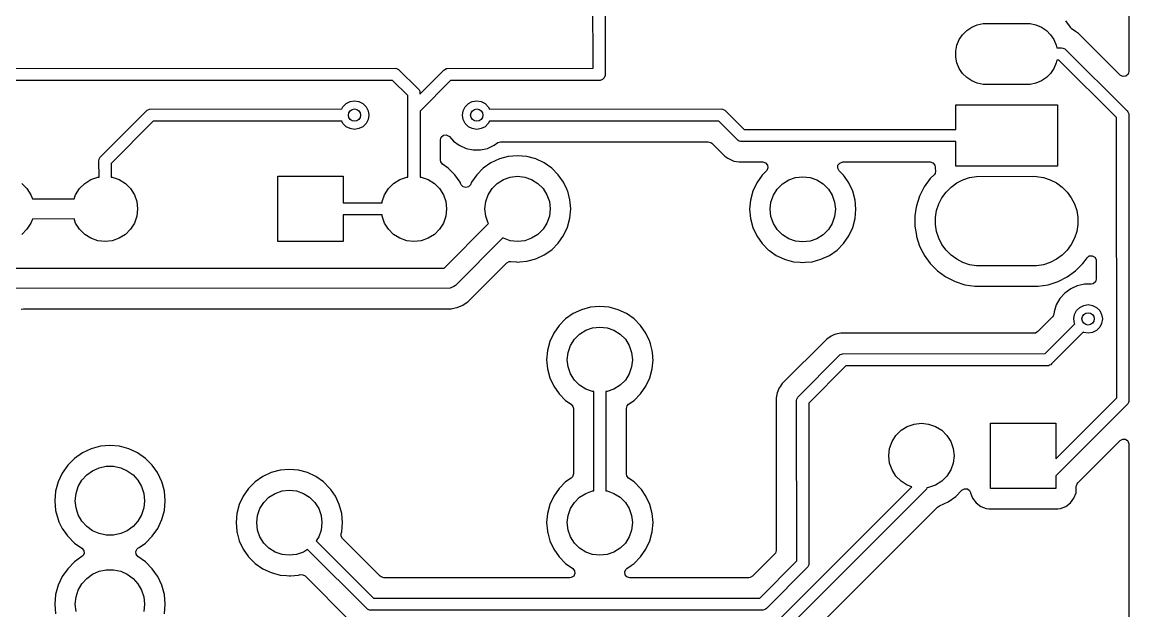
# Model space of a CAD drawing. Extents: x 3.8 to 7.11, y -5.16 to -3.03.
# Drawn here: x 6.037 to 7.106, y -4.632 to -4.064 of the extents above; entities that cross this region are included whole.
import ezdxf

# ---------------------------------------------------------------- set-up
doc = ezdxf.new("R2010")
doc.units = 0
doc.header["$MEASUREMENT"] = 0
doc.layers.add('BLACK', color=7, linetype='CONTINUOUS')

msp = doc.modelspace()

# ---------------------------------------------------------------- linework, layer by layer
at = {"layer": 'BLACK', "linetype": 'CONTINUOUS'}
for p, q in [((7.1063, -3.0364), (7.1063, -4.1114)), ((6.5887, -4.1083), (6.5886, -4.0354)), ((6.6003, -4.038), (6.6004, -4.1142)), ((7.05, -4.0687), (7.0454, -4.0624)), ((6.9457, -4.0758), (6.9498, -4.0717)), ((6.9498, -4.0717), (6.9546, -4.0684)), ((6.9546, -4.0684), (6.9599, -4.0662)), ((6.9599, -4.0662), (6.9656, -4.0651)), ((6.9656, -4.0651), (7.0079, -4.065)), ((7.0079, -4.065), (7.0108, -4.0651)), ((7.0108, -4.0651), (7.0164, -4.0662)), ((7.0164, -4.0662), (7.0218, -4.0684)), ((7.0218, -4.0684), (7.0266, -4.0717)), ((7.0266, -4.0717), (7.0307, -4.0758)), ((7.0502, -4.0692), (7.05, -4.0687)), ((7.0506, -4.0698), (7.0502, -4.0692)), ((7.0527, -4.0715), (7.0506, -4.0698)), ((7.0535, -4.0718), (7.0527, -4.0715)), ((7.0549, -4.0728), (7.0535, -4.0718)), ((7.0535, -4.0718), (7.0535, -4.0718)), ((7.0535, -4.0718), (7.0535, -4.0718)), ((7.0577, -4.0746), (7.0549, -4.0728)), ((6.9402, -4.0859), (6.9425, -4.0806)), ((6.9425, -4.0806), (6.9457, -4.0758)), ((7.0307, -4.0758), (7.0339, -4.0806)), ((7.0339, -4.0806), (7.0361, -4.0859)), ((7.0979, -4.1149), (7.0577, -4.0746)), ((6.9391, -4.0916), (6.9402, -4.0859)), ((6.9391, -4.0974), (6.9391, -4.0916)), ((7.0361, -4.0859), (7.0367, -4.0886)), ((7.0367, -4.0886), (7.0413, -4.0886)), ((7.0413, -4.0886), (7.0425, -4.0887)), ((7.0425, -4.0887), (7.0434, -4.0891)), ((7.0434, -4.0891), (7.0446, -4.0896)), ((7.0446, -4.0896), (7.1046, -4.1494)), ((6.9402, -4.1031), (6.9391, -4.0974)), ((6.9425, -4.1084), (6.9402, -4.1031)), ((7.0361, -4.1031), (7.0339, -4.1084)), ((7.0367, -4.1003), (7.0361, -4.1031)), ((7.0388, -4.1003), (7.0367, -4.1003)), ((7.0945, -4.1558), (7.0388, -4.1003)), ((5.3819, -4.1084), (6.3976, -4.1083)), ((6.3976, -4.1083), (6.3988, -4.1084)), ((6.3988, -4.1084), (6.3996, -4.1087)), ((6.3996, -4.1087), (6.4009, -4.1093)), ((6.4009, -4.1093), (6.4199, -4.1281)), ((6.4215, -4.1332), (6.4446, -4.11)), ((6.4446, -4.11), (6.4455, -4.1093)), ((6.4455, -4.1093), (6.447, -4.1086)), ((6.447, -4.1086), (6.4477, -4.1084)), ((6.4477, -4.1084), (6.5887, -4.1083)), ((6.6003, -4.1153), (6.5994, -4.1175)), ((6.6004, -4.1142), (6.6003, -4.1153)), ((6.6003, -4.1153), (6.6003, -4.1153)), ((6.9457, -4.1132), (6.9425, -4.1084)), ((6.9498, -4.1173), (6.9457, -4.1132)), ((7.0307, -4.1132), (7.0266, -4.1173)), ((7.0339, -4.1084), (7.0307, -4.1132)), ((7.0982, -4.1151), (7.0979, -4.1149)), ((7.1007, -4.1163), (7.0982, -4.1151)), ((7.1034, -4.1159), (7.1007, -4.1163)), ((7.1055, -4.1141), (7.1034, -4.1159)), ((7.1063, -4.1114), (7.1055, -4.1141)), ((6.3951, -4.12), (5.3818, -4.1201)), ((6.4098, -4.1346), (6.3951, -4.12)), ((6.4511, -4.1201), (6.4216, -4.1498)), ((6.5956, -4.12), (6.4511, -4.1201)), ((6.5978, -4.1191), (6.5956, -4.12)), ((6.5994, -4.1175), (6.5978, -4.1191)), ((6.9546, -4.1205), (6.9498, -4.1173)), ((6.9599, -4.1227), (6.9546, -4.1205)), ((6.9656, -4.1239), (6.9599, -4.1227)), ((6.9685, -4.124), (6.9656, -4.1239)), ((7.0108, -4.1239), (6.9685, -4.124)), ((7.0164, -4.1227), (7.0108, -4.1239)), ((7.0218, -4.1205), (7.0164, -4.1227)), ((7.0266, -4.1173), (7.0218, -4.1205)), ((6.4099, -4.1471), (6.4098, -4.1346)), ((6.4199, -4.1281), (6.4207, -4.129)), ((6.4207, -4.129), (6.4213, -4.1305)), ((6.4213, -4.1305), (6.4215, -4.1311)), ((6.4215, -4.1311), (6.4215, -4.1332)), ((6.1595, -4.1481), (6.1603, -4.1478)), ((6.1603, -4.1478), (6.346, -4.1476)), ((6.346, -4.1476), (6.3471, -4.1454)), ((6.3471, -4.1454), (6.3502, -4.1424)), ((6.3502, -4.1424), (6.354, -4.1404)), ((6.354, -4.1404), (6.3583, -4.1398)), ((6.3583, -4.1398), (6.3625, -4.1404)), ((6.3625, -4.1404), (6.3664, -4.1424)), ((6.3664, -4.1424), (6.3694, -4.1454)), ((6.3694, -4.1454), (6.3714, -4.1493)), ((6.4098, -4.1472), (6.4099, -4.1471)), ((6.4099, -4.2133), (6.4098, -4.1472)), ((6.4633, -4.1493), (6.4652, -4.1454)), ((6.4652, -4.1454), (6.4683, -4.1424)), ((6.4683, -4.1424), (6.4721, -4.1404)), ((6.4721, -4.1404), (6.4764, -4.1398)), ((6.4764, -4.1398), (6.4806, -4.1404)), ((6.4806, -4.1404), (6.4845, -4.1424)), ((6.4845, -4.1424), (6.4875, -4.1454)), ((6.4875, -4.1454), (6.4887, -4.1477)), ((6.4887, -4.1477), (6.7126, -4.1476)), ((6.7126, -4.1476), (6.7138, -4.1478)), ((6.7138, -4.1478), (6.7145, -4.1481)), ((6.939, -4.1673), (6.939, -4.1437)), ((6.939, -4.1437), (7.0374, -4.1437)), ((7.0374, -4.1437), (7.0374, -4.2028)), ((6.1124, -4.1944), (6.1572, -4.1494)), ((6.1572, -4.1494), (6.1581, -4.1486)), ((6.1581, -4.1486), (6.1595, -4.1481)), ((6.3714, -4.1578), (6.3694, -4.1616)), ((6.3714, -4.1493), (6.372, -4.1535)), ((6.372, -4.1535), (6.3714, -4.1578)), ((6.4216, -4.1498), (6.4216, -4.2133)), ((6.4626, -4.1535), (6.4633, -4.1493)), ((6.4633, -4.1578), (6.4626, -4.1535)), ((6.4652, -4.1616), (6.4633, -4.1578)), ((6.7145, -4.1481), (6.7159, -4.1486)), ((6.7159, -4.1486), (6.7348, -4.1674)), ((7.0946, -4.4266), (7.0945, -4.1558)), ((7.1046, -4.1494), (7.1053, -4.1503)), ((7.1053, -4.1503), (7.1056, -4.151)), ((7.1056, -4.151), (7.1062, -4.1524)), ((7.1062, -4.1524), (7.1063, -4.4291)), ((6.1637, -4.1594), (6.1231, -4.2002)), ((6.3459, -4.1593), (6.1637, -4.1594)), ((6.3471, -4.1616), (6.3459, -4.1593)), ((6.3502, -4.1647), (6.3471, -4.1616)), ((6.354, -4.1666), (6.3502, -4.1647)), ((6.3583, -4.1673), (6.354, -4.1666)), ((6.3625, -4.1666), (6.3583, -4.1673)), ((6.3664, -4.1647), (6.3625, -4.1666)), ((6.3694, -4.1616), (6.3664, -4.1647)), ((6.4683, -4.1647), (6.4652, -4.1616)), ((6.4721, -4.1666), (6.4683, -4.1647)), ((6.4764, -4.1673), (6.4721, -4.1666)), ((6.4806, -4.1666), (6.4764, -4.1673)), ((6.4845, -4.1647), (6.4806, -4.1666)), ((6.4875, -4.1616), (6.4845, -4.1647)), ((6.4886, -4.1594), (6.4875, -4.1616)), ((6.7101, -4.1593), (6.4886, -4.1594)), ((6.729, -4.1781), (6.7101, -4.1593)), ((6.7348, -4.1674), (6.939, -4.1673)), ((6.4414, -4.1774), (6.4421, -4.1748)), ((6.4414, -4.197), (6.4414, -4.1774)), ((6.4421, -4.1748), (6.4442, -4.173)), ((6.4442, -4.173), (6.4469, -4.1726)), ((6.4469, -4.1726), (6.4494, -4.1737)), ((6.4494, -4.1737), (6.4499, -4.1741)), ((6.4499, -4.1741), (6.4538, -4.1786)), ((6.4538, -4.1786), (6.4538, -4.1786)), ((6.4538, -4.1786), (6.4538, -4.1786)), ((6.4538, -4.1786), (6.4595, -4.1827)), ((6.4932, -4.1827), (6.4968, -4.1801)), ((6.4968, -4.1801), (6.4994, -4.1792)), ((6.4994, -4.1792), (6.4997, -4.1792)), ((6.4997, -4.1792), (6.7, -4.1792)), ((6.7, -4.1792), (6.7026, -4.1799)), ((6.7026, -4.1799), (6.7034, -4.1806)), ((6.73, -4.1786), (6.729, -4.1781)), ((6.7311, -4.179), (6.73, -4.1786)), ((6.7323, -4.1791), (6.7311, -4.179)), ((6.939, -4.179), (6.7323, -4.1791)), ((6.939, -4.2028), (6.939, -4.179)), ((6.4595, -4.1827), (6.466, -4.1856)), ((6.466, -4.1856), (6.4729, -4.187)), ((6.4729, -4.187), (6.4729, -4.187)), ((6.4729, -4.187), (6.4799, -4.187)), ((6.4799, -4.187), (6.4868, -4.1856)), ((6.4799, -4.187), (6.4799, -4.187)), ((6.4868, -4.1856), (6.4932, -4.1827)), ((6.7034, -4.1806), (6.716, -4.1931)), ((6.1114, -4.1976), (6.1115, -4.1965)), ((6.1115, -4.2133), (6.1114, -4.1976)), ((6.1115, -4.1965), (6.1121, -4.1951)), ((6.1121, -4.1951), (6.1124, -4.1944)), ((6.1231, -4.2002), (6.1232, -4.2133)), ((6.4417, -4.1988), (6.4414, -4.197)), ((6.4434, -4.201), (6.4417, -4.1988)), ((6.4488, -4.2047), (6.4434, -4.201)), ((6.49, -4.1996), (6.4827, -4.2047)), ((6.4982, -4.1958), (6.49, -4.1996)), ((6.49, -4.1996), (6.49, -4.1996)), ((6.5068, -4.1935), (6.4982, -4.1958)), ((6.4982, -4.1958), (6.4982, -4.1958)), ((6.5157, -4.1927), (6.5068, -4.1935)), ((6.5068, -4.1935), (6.5068, -4.1935)), ((6.5247, -4.1935), (6.5157, -4.1927)), ((6.5157, -4.1927), (6.5157, -4.1927)), ((6.5333, -4.1958), (6.5247, -4.1935)), ((6.5247, -4.1935), (6.5247, -4.1935)), ((6.5247, -4.1935), (6.5247, -4.1935)), ((6.5247, -4.1935), (6.5247, -4.1935)), ((6.5247, -4.1935), (6.5247, -4.1935)), ((6.5414, -4.1996), (6.5333, -4.1958)), ((6.5333, -4.1958), (6.5333, -4.1958)), ((6.5488, -4.2047), (6.5414, -4.1996)), ((6.5414, -4.1996), (6.5414, -4.1996)), ((6.716, -4.1931), (6.716, -4.1931)), ((6.716, -4.1931), (6.716, -4.1931)), ((6.716, -4.1931), (6.719, -4.1951)), ((6.719, -4.1951), (6.7202, -4.1959)), ((6.7202, -4.1959), (6.7248, -4.1979)), ((6.7248, -4.1979), (6.7248, -4.1979)), ((6.7248, -4.1979), (6.7248, -4.1979)), ((6.7248, -4.1979), (6.7298, -4.1988)), ((6.7298, -4.1988), (6.7298, -4.1988)), ((6.7298, -4.1988), (6.7528, -4.1988)), ((6.7528, -4.1988), (6.7554, -4.1996)), ((6.7554, -4.1996), (6.7572, -4.2017)), ((6.8253, -4.202), (6.827, -4.1998)), ((6.827, -4.1998), (6.8295, -4.1989)), ((6.8295, -4.1989), (6.8299, -4.1988)), ((6.8299, -4.1988), (6.9144, -4.1988)), ((6.9144, -4.1988), (6.917, -4.1996)), ((6.917, -4.1996), (6.9188, -4.2017)), ((6.4551, -4.2111), (6.4488, -4.2047)), ((6.4603, -4.2184), (6.4551, -4.2111)), ((6.4551, -4.2111), (6.4551, -4.2111)), ((6.4764, -4.2111), (6.4712, -4.2184)), ((6.4827, -4.2047), (6.4764, -4.2111)), ((6.5551, -4.2111), (6.5488, -4.2047)), ((6.5603, -4.2184), (6.5551, -4.2111)), ((6.5551, -4.2111), (6.5551, -4.2111)), ((6.752, -4.2115), (6.7468, -4.2188)), ((6.7562, -4.2072), (6.752, -4.2115)), ((6.7565, -4.2069), (6.7562, -4.2072)), ((6.7576, -4.2044), (6.7565, -4.2069)), ((6.7572, -4.2017), (6.7576, -4.2044)), ((6.8251, -4.2048), (6.8253, -4.202)), ((6.8264, -4.2072), (6.8251, -4.2048)), ((6.8307, -4.2115), (6.8264, -4.2072)), ((6.8316, -4.2128), (6.8307, -4.2115)), ((6.9182, -4.2112), (6.9145, -4.2149)), ((6.9191, -4.21), (6.9182, -4.2112)), ((6.9188, -4.2017), (6.9193, -4.2037)), ((6.9196, -4.2073), (6.9191, -4.21)), ((6.9193, -4.2037), (6.9193, -4.2046)), ((6.9193, -4.2046), (6.9196, -4.2073)), ((7.0374, -4.2028), (6.939, -4.2028)), ((6.037, -4.2195), (6.0419, -4.2245)), ((6.0927, -4.2245), (6.0977, -4.2195)), ((6.0977, -4.2195), (6.1037, -4.2157)), ((6.1037, -4.2157), (6.1103, -4.2134)), ((6.1103, -4.2134), (6.1115, -4.2133)), ((6.1232, -4.2133), (6.1243, -4.2134)), ((6.1243, -4.2134), (6.131, -4.2157)), ((6.131, -4.2157), (6.137, -4.2195)), ((6.137, -4.2195), (6.1419, -4.2245)), ((6.2843, -4.2756), (6.2843, -4.2126)), ((6.2843, -4.2126), (6.3472, -4.2126)), ((6.3472, -4.2126), (6.3472, -4.2383)), ((6.3911, -4.2245), (6.3961, -4.2195)), ((6.3961, -4.2195), (6.4021, -4.2157)), ((6.4021, -4.2157), (6.4087, -4.2134)), ((6.4087, -4.2134), (6.4099, -4.2133)), ((6.4216, -4.2133), (6.4228, -4.2134)), ((6.4228, -4.2134), (6.4294, -4.2157)), ((6.4294, -4.2157), (6.4354, -4.2195)), ((6.4354, -4.2195), (6.4404, -4.2245)), ((6.4611, -4.2203), (6.4603, -4.2184)), ((6.4613, -4.2207), (6.4611, -4.2203)), ((6.4631, -4.2227), (6.4613, -4.2207)), ((6.4657, -4.2235), (6.4631, -4.2227)), ((6.4684, -4.2227), (6.4657, -4.2235)), ((6.4702, -4.2207), (6.4684, -4.2227)), ((6.4712, -4.2184), (6.4702, -4.2207)), ((6.4712, -4.2184), (6.4712, -4.2184)), ((6.4911, -4.2245), (6.4961, -4.2195)), ((6.4961, -4.2195), (6.5021, -4.2157)), ((6.5021, -4.2157), (6.5087, -4.2134)), ((6.5087, -4.2134), (6.5157, -4.2126)), ((6.5157, -4.2126), (6.5228, -4.2134)), ((6.5228, -4.2134), (6.5294, -4.2157)), ((6.5294, -4.2157), (6.5354, -4.2195)), ((6.5354, -4.2195), (6.5404, -4.2245)), ((6.5633, -4.225), (6.5603, -4.2184)), ((6.7468, -4.2188), (6.743, -4.2269)), ((6.7468, -4.2188), (6.7468, -4.2188)), ((6.7667, -4.2249), (6.7717, -4.2199)), ((6.7717, -4.2199), (6.7777, -4.2161)), ((6.7777, -4.2161), (6.7843, -4.2138)), ((6.7843, -4.2138), (6.7913, -4.213)), ((6.7913, -4.213), (6.7983, -4.2138)), ((6.7983, -4.2138), (6.805, -4.2161)), ((6.805, -4.2161), (6.811, -4.2199)), ((6.811, -4.2199), (6.816, -4.2249)), ((6.8358, -4.2188), (6.8316, -4.2128)), ((6.8396, -4.2269), (6.8358, -4.2188)), ((6.9087, -4.2229), (6.9042, -4.2317)), ((6.9145, -4.2149), (6.9087, -4.2229)), ((6.9145, -4.2149), (6.9145, -4.2149)), ((6.9345, -4.223), (6.94, -4.219)), ((6.94, -4.219), (6.946, -4.2159)), ((6.946, -4.2159), (6.9525, -4.2138)), ((6.9525, -4.2138), (6.9592, -4.2127)), ((6.9592, -4.2127), (7.0138, -4.2126)), ((7.0138, -4.2126), (7.0172, -4.2127)), ((7.0172, -4.2127), (7.0239, -4.2138)), ((7.0239, -4.2138), (7.0304, -4.2159)), ((7.0304, -4.2159), (7.0364, -4.219)), ((7.0364, -4.219), (7.0419, -4.223)), ((6.0419, -4.2245), (6.0457, -4.2304)), ((6.0457, -4.2304), (6.0471, -4.2344)), ((6.0876, -4.2343), (6.0889, -4.2304)), ((6.0889, -4.2304), (6.0927, -4.2245)), ((6.1419, -4.2245), (6.1457, -4.2304)), ((6.1457, -4.2304), (6.148, -4.2371)), ((6.385, -4.2371), (6.3874, -4.2304)), ((6.3874, -4.2304), (6.3911, -4.2245)), ((6.4404, -4.2245), (6.4441, -4.2304)), ((6.4441, -4.2304), (6.4465, -4.2371)), ((6.485, -4.2371), (6.4874, -4.2304)), ((6.4874, -4.2304), (6.4911, -4.2245)), ((6.5404, -4.2245), (6.5441, -4.2304)), ((6.5441, -4.2304), (6.5465, -4.2371)), ((6.564, -4.2265), (6.5633, -4.225)), ((6.5642, -4.2269), (6.564, -4.2265)), ((6.564, -4.2265), (6.564, -4.2265)), ((6.5664, -4.2352), (6.5642, -4.2269)), ((6.743, -4.2269), (6.7407, -4.2356)), ((6.743, -4.2269), (6.743, -4.2269)), ((6.7606, -4.2375), (6.763, -4.2308)), ((6.763, -4.2308), (6.7667, -4.2249)), ((6.816, -4.2249), (6.8197, -4.2308)), ((6.8197, -4.2308), (6.822, -4.2375)), ((6.842, -4.2356), (6.8396, -4.2269)), ((6.9042, -4.2317), (6.9011, -4.2412)), ((6.9226, -4.2393), (6.9257, -4.2333)), ((6.9257, -4.2333), (6.9297, -4.2278)), ((6.9297, -4.2278), (6.9345, -4.223)), ((7.0419, -4.223), (7.0467, -4.2278)), ((7.0467, -4.2278), (7.0507, -4.2333)), ((7.0507, -4.2333), (7.0538, -4.2393)), ((6.0471, -4.2344), (6.0876, -4.2343)), ((6.148, -4.2371), (6.1488, -4.2441)), ((6.1488, -4.2441), (6.148, -4.2511)), ((6.3472, -4.2383), (6.3849, -4.2382)), ((6.3849, -4.2382), (6.385, -4.2371)), ((6.4465, -4.2371), (6.4472, -4.2441)), ((6.4472, -4.2441), (6.4465, -4.2511)), ((6.4843, -4.2441), (6.485, -4.2371)), ((6.485, -4.2511), (6.4843, -4.2441)), ((6.5465, -4.2371), (6.5472, -4.2441)), ((6.5472, -4.2441), (6.5465, -4.2511)), ((6.5671, -4.2441), (6.5664, -4.2352)), ((6.5664, -4.253), (6.5671, -4.2441)), ((6.7407, -4.2356), (6.7399, -4.2445)), ((6.7407, -4.2356), (6.7407, -4.2356)), ((6.7598, -4.2445), (6.7606, -4.2375)), ((6.822, -4.2375), (6.8228, -4.2445)), ((6.8427, -4.2445), (6.842, -4.2356)), ((6.9011, -4.2412), (6.9006, -4.2445)), ((6.9205, -4.2458), (6.9226, -4.2393)), ((7.0538, -4.2393), (7.0559, -4.2458)), ((6.0471, -4.2539), (6.0457, -4.2578)), ((6.0876, -4.2538), (6.0471, -4.2539)), ((6.0889, -4.2578), (6.0876, -4.2538)), ((6.148, -4.2511), (6.1457, -4.2578)), ((6.3849, -4.2499), (6.3472, -4.25)), ((6.3472, -4.25), (6.3472, -4.2756)), ((6.385, -4.2511), (6.3849, -4.2499)), ((6.3874, -4.2578), (6.385, -4.2511)), ((6.4465, -4.2511), (6.4441, -4.2578)), ((6.4874, -4.2578), (6.485, -4.2511)), ((6.5465, -4.2511), (6.5441, -4.2578)), ((6.564, -4.2617), (6.5664, -4.253)), ((6.7399, -4.2445), (6.7399, -4.2445)), ((6.7399, -4.2445), (6.7407, -4.2534)), ((6.7407, -4.2534), (6.7407, -4.2534)), ((6.7407, -4.2534), (6.743, -4.2621)), ((6.7606, -4.2515), (6.7598, -4.2445)), ((6.763, -4.2582), (6.7606, -4.2515)), ((6.822, -4.2515), (6.8197, -4.2582)), ((6.8228, -4.2445), (6.822, -4.2515)), ((6.8396, -4.2621), (6.842, -4.2534)), ((6.842, -4.2534), (6.8427, -4.2445)), ((6.9006, -4.2445), (6.8996, -4.2509)), ((6.8996, -4.2509), (6.8996, -4.2609)), ((6.9194, -4.2525), (6.9205, -4.2458)), ((6.9194, -4.2593), (6.9194, -4.2525)), ((7.0559, -4.2458), (7.057, -4.2525)), ((7.057, -4.2525), (7.057, -4.2593)), ((6.0419, -4.2637), (6.037, -4.2687)), ((6.0457, -4.2578), (6.0419, -4.2637)), ((6.0927, -4.2637), (6.0889, -4.2578)), ((6.0977, -4.2687), (6.0927, -4.2637)), ((6.1419, -4.2637), (6.137, -4.2687)), ((6.1457, -4.2578), (6.1419, -4.2637)), ((6.3911, -4.2637), (6.3874, -4.2578)), ((6.3961, -4.2687), (6.3911, -4.2637)), ((6.4404, -4.2637), (6.4354, -4.2687)), ((6.4441, -4.2578), (6.4404, -4.2637)), ((6.445, -4.3012), (6.4877, -4.2583)), ((6.4877, -4.2583), (6.4874, -4.2578)), ((6.5404, -4.2637), (6.5354, -4.2687)), ((6.5441, -4.2578), (6.5404, -4.2637)), ((6.5603, -4.2698), (6.564, -4.2617)), ((6.743, -4.2621), (6.743, -4.2621)), ((6.743, -4.2621), (6.7468, -4.2702)), ((6.7667, -4.2641), (6.763, -4.2582)), ((6.7717, -4.2691), (6.7667, -4.2641)), ((6.816, -4.2641), (6.811, -4.2691)), ((6.8197, -4.2582), (6.816, -4.2641)), ((6.8358, -4.2702), (6.8396, -4.2621)), ((6.8996, -4.2609), (6.901, -4.2698)), ((6.9205, -4.266), (6.9194, -4.2593)), ((7.057, -4.2593), (7.0559, -4.266)), ((6.1037, -4.2725), (6.0977, -4.2687)), ((6.1103, -4.2748), (6.1037, -4.2725)), ((6.1173, -4.2756), (6.1103, -4.2748)), ((6.1243, -4.2748), (6.1173, -4.2756)), ((6.131, -4.2725), (6.1243, -4.2748)), ((6.137, -4.2687), (6.131, -4.2725)), ((6.3472, -4.2756), (6.2843, -4.2756)), ((6.4021, -4.2725), (6.3961, -4.2687)), ((6.4087, -4.2748), (6.4021, -4.2725)), ((6.4157, -4.2756), (6.4087, -4.2748)), ((6.4228, -4.2748), (6.4157, -4.2756)), ((6.4294, -4.2725), (6.4228, -4.2748)), ((6.4354, -4.2687), (6.4294, -4.2725)), ((6.5015, -4.2721), (6.4558, -4.318)), ((6.5021, -4.2725), (6.5015, -4.2721)), ((6.5087, -4.2748), (6.5021, -4.2725)), ((6.5157, -4.2756), (6.5087, -4.2748)), ((6.5228, -4.2748), (6.5157, -4.2756)), ((6.5294, -4.2725), (6.5228, -4.2748)), ((6.5354, -4.2687), (6.5294, -4.2725)), ((6.5551, -4.2771), (6.5603, -4.2698)), ((6.7468, -4.2702), (6.7468, -4.2702)), ((6.7468, -4.2702), (6.752, -4.2775)), ((6.7777, -4.2729), (6.7717, -4.2691)), ((6.7843, -4.2752), (6.7777, -4.2729)), ((6.7913, -4.276), (6.7843, -4.2752)), ((6.7983, -4.2752), (6.7913, -4.276)), ((6.805, -4.2729), (6.7983, -4.2752)), ((6.811, -4.2691), (6.805, -4.2729)), ((6.8307, -4.2775), (6.8358, -4.2702)), ((6.901, -4.2698), (6.9011, -4.2707)), ((6.9011, -4.2707), (6.9042, -4.2801)), ((6.9226, -4.2725), (6.9205, -4.266)), ((6.9257, -4.2785), (6.9226, -4.2725)), ((7.0538, -4.2725), (7.0507, -4.2785)), ((7.0559, -4.266), (7.0538, -4.2725)), ((6.5414, -4.2886), (6.5488, -4.2835)), ((6.5488, -4.2835), (6.5551, -4.2771)), ((6.752, -4.2775), (6.7583, -4.2839)), ((6.7583, -4.2839), (6.7594, -4.2846)), ((6.7594, -4.2846), (6.7656, -4.289)), ((6.817, -4.289), (6.8244, -4.2839)), ((6.8244, -4.2839), (6.8307, -4.2775)), ((6.9042, -4.2801), (6.9073, -4.2862)), ((6.9073, -4.2862), (6.9085, -4.2886)), ((6.9297, -4.284), (6.9257, -4.2785)), ((6.9345, -4.2888), (6.9297, -4.284)), ((7.0467, -4.284), (7.0419, -4.2888)), ((7.0507, -4.2785), (7.0467, -4.284)), ((6.4677, -4.334), (6.5053, -4.2963)), ((6.5053, -4.2963), (6.5077, -4.295)), ((6.5077, -4.295), (6.5092, -4.2949)), ((6.5092, -4.2949), (6.5148, -4.2954)), ((6.5148, -4.2954), (6.5157, -4.2955)), ((6.5157, -4.2955), (6.518, -4.2953)), ((6.5157, -4.2955), (6.5157, -4.2955)), ((6.5157, -4.2955), (6.5157, -4.2955)), ((6.518, -4.2953), (6.5247, -4.2947)), ((6.5247, -4.2947), (6.5333, -4.2924)), ((6.5333, -4.2924), (6.5414, -4.2886)), ((6.7656, -4.289), (6.7738, -4.2928)), ((6.7738, -4.2928), (6.7738, -4.2928)), ((6.7738, -4.2928), (6.7738, -4.2928)), ((6.7738, -4.2928), (6.7755, -4.2933)), ((6.7755, -4.2933), (6.7824, -4.2951)), ((6.7824, -4.2951), (6.7888, -4.2957)), ((6.7888, -4.2957), (6.7913, -4.2959)), ((6.7913, -4.2959), (6.7936, -4.2957)), ((6.7913, -4.2959), (6.7913, -4.2959)), ((6.7913, -4.2959), (6.7913, -4.2959)), ((6.7936, -4.2957), (6.8003, -4.2951)), ((6.8003, -4.2951), (6.8089, -4.2928)), ((6.8089, -4.2928), (6.817, -4.289)), ((6.9085, -4.2886), (6.9087, -4.2889)), ((6.9087, -4.2889), (6.9145, -4.297)), ((6.9145, -4.297), (6.9145, -4.297)), ((6.9145, -4.297), (6.9215, -4.304)), ((6.94, -4.2928), (6.9345, -4.2888)), ((6.946, -4.2959), (6.94, -4.2928)), ((6.9525, -4.298), (6.946, -4.2959)), ((7.0304, -4.2959), (7.0239, -4.298)), ((7.0364, -4.2928), (7.0304, -4.2959)), ((7.0419, -4.2888), (7.0364, -4.2928)), ((7.0548, -4.304), (7.0618, -4.297)), ((7.0618, -4.297), (7.0632, -4.2951)), ((7.0632, -4.2951), (7.066, -4.2913)), ((7.066, -4.2913), (7.0681, -4.2896)), ((7.0681, -4.2896), (7.0709, -4.2894)), ((7.0709, -4.2894), (7.0733, -4.2907)), ((7.0733, -4.2907), (7.0747, -4.2931)), ((7.0747, -4.2931), (7.0748, -4.2942)), ((7.0748, -4.2942), (7.0748, -4.312)), ((6.002, -4.3014), (6.445, -4.3012)), ((6.9215, -4.304), (6.9215, -4.304)), ((6.9215, -4.304), (6.9285, -4.3091)), ((6.9592, -4.2991), (6.9525, -4.298)), ((6.9626, -4.2992), (6.9592, -4.2991)), ((7.0172, -4.2991), (6.9626, -4.2992)), ((7.0239, -4.298), (7.0172, -4.2991)), ((7.0468, -4.3098), (7.0548, -4.304)), ((6.4558, -4.318), (6.4543, -4.3192)), ((6.9285, -4.3091), (6.9296, -4.3098)), ((6.9296, -4.3098), (6.9339, -4.312)), ((6.9339, -4.312), (6.9384, -4.3143)), ((6.9384, -4.3143), (6.9384, -4.3143)), ((6.9384, -4.3143), (6.9384, -4.3143)), ((6.9384, -4.3143), (6.9478, -4.3174)), ((6.9478, -4.3174), (6.9576, -4.3189)), ((6.9576, -4.3189), (6.9576, -4.3189)), ((6.9576, -4.3189), (7.0187, -4.3189)), ((7.0187, -4.3189), (7.0285, -4.3174)), ((7.0187, -4.3189), (7.0187, -4.3189)), ((7.0285, -4.3174), (7.038, -4.3143)), ((7.038, -4.3143), (7.0468, -4.3098)), ((7.0565, -4.3184), (7.0501, -4.3212)), ((7.0622, -4.3172), (7.0565, -4.3184)), ((7.0565, -4.3184), (7.0565, -4.3184)), ((7.0634, -4.3169), (7.0622, -4.3172)), ((7.0699, -4.3169), (7.0634, -4.3169)), ((7.0719, -4.3165), (7.0699, -4.3169)), ((7.074, -4.3147), (7.0719, -4.3165)), ((7.0748, -4.312), (7.074, -4.3147)), ((6.4507, -4.3207), (6.0136, -4.3209)), ((6.4543, -4.3192), (6.4507, -4.3207)), ((6.4543, -4.3192), (6.4543, -4.3192)), ((7.0444, -4.3254), (7.0397, -4.3306)), ((7.0501, -4.3212), (7.0444, -4.3254)), ((6.4517, -4.3406), (6.4556, -4.3398)), ((6.4556, -4.3398), (6.4574, -4.3394)), ((6.4574, -4.3394), (6.4628, -4.3372)), ((6.4628, -4.3372), (6.4651, -4.3356)), ((6.4651, -4.3356), (6.4677, -4.334)), ((6.5864, -4.3391), (6.5777, -4.3415)), ((6.5953, -4.3384), (6.5864, -4.3391)), ((6.5864, -4.3391), (6.5864, -4.3391)), ((6.6042, -4.3391), (6.5953, -4.3384)), ((6.5953, -4.3384), (6.5953, -4.3384)), ((6.6129, -4.3415), (6.6042, -4.3391)), ((6.6042, -4.3391), (6.6042, -4.3391)), ((6.6042, -4.3391), (6.6042, -4.3391)), ((6.6042, -4.3391), (6.6042, -4.3391)), ((6.6042, -4.3391), (6.6042, -4.3391)), ((7.0362, -4.3367), (7.034, -4.3434)), ((7.0397, -4.3306), (7.0362, -4.3367)), ((7.0362, -4.3367), (7.0362, -4.3367)), ((7.0558, -4.3423), (7.0588, -4.3392)), ((7.0588, -4.3392), (7.0627, -4.3373)), ((7.0627, -4.3373), (7.0669, -4.3366)), ((7.0669, -4.3366), (7.0712, -4.3373)), ((7.0712, -4.3373), (7.075, -4.3392)), ((7.075, -4.3392), (7.0781, -4.3423)), ((6.0363, -4.341), (6.0384, -4.3406)), ((6.0384, -4.3406), (6.4517, -4.3406)), ((6.5622, -4.3504), (6.5559, -4.3567)), ((6.5696, -4.3453), (6.5622, -4.3504)), ((6.5777, -4.3415), (6.5696, -4.3453)), ((6.5696, -4.3453), (6.5696, -4.3453)), ((6.5777, -4.3415), (6.5777, -4.3415)), ((6.621, -4.3453), (6.6129, -4.3415)), ((6.6129, -4.3415), (6.6129, -4.3415)), ((6.6283, -4.3504), (6.621, -4.3453)), ((6.621, -4.3453), (6.621, -4.3453)), ((6.6346, -4.3567), (6.6283, -4.3504)), ((7.0323, -4.3488), (7.0184, -4.3627)), ((7.0327, -4.3484), (7.0323, -4.3488)), ((7.0337, -4.3458), (7.0327, -4.3484)), ((7.034, -4.3434), (7.0337, -4.3458)), ((7.034, -4.3434), (7.034, -4.3434)), ((7.0531, -4.3504), (7.0538, -4.3461)), ((7.0538, -4.3547), (7.0531, -4.3504)), ((7.0538, -4.3461), (7.0558, -4.3423)), ((7.0781, -4.3423), (7.08, -4.3461)), ((7.08, -4.3461), (7.0807, -4.3504)), ((7.0807, -4.3504), (7.08, -4.3547)), ((6.5559, -4.3567), (6.5508, -4.3641)), ((6.5756, -4.3651), (6.5816, -4.3614)), ((6.5816, -4.3614), (6.5883, -4.3591)), ((6.5883, -4.3591), (6.5953, -4.3583)), ((6.5953, -4.3583), (6.6023, -4.3591)), ((6.6023, -4.3591), (6.6089, -4.3614)), ((6.6089, -4.3614), (6.6149, -4.3651)), ((6.6398, -4.3641), (6.6346, -4.3567)), ((6.6346, -4.3567), (6.6346, -4.3567)), ((7.0253, -4.3839), (7.054, -4.355)), ((7.054, -4.355), (7.0538, -4.3547)), ((7.075, -4.3615), (7.0712, -4.3635)), ((7.0781, -4.3585), (7.075, -4.3615)), ((7.08, -4.3547), (7.0781, -4.3585)), ((6.547, -4.3722), (6.5447, -4.3808)), ((6.5508, -4.3641), (6.547, -4.3722)), ((6.547, -4.3722), (6.547, -4.3722)), ((6.5508, -4.3641), (6.5508, -4.3641)), ((6.5669, -4.3761), (6.5707, -4.3701)), ((6.5707, -4.3701), (6.5756, -4.3651)), ((6.6149, -4.3651), (6.6199, -4.3701)), ((6.6199, -4.3701), (6.6237, -4.3761)), ((6.6433, -4.3716), (6.6398, -4.3641)), ((6.6436, -4.3722), (6.6433, -4.3716)), ((6.6441, -4.3743), (6.6436, -4.3722)), ((6.6436, -4.3722), (6.6436, -4.3722)), ((6.8144, -4.3699), (6.7714, -4.4128)), ((6.8186, -4.3671), (6.8144, -4.3699)), ((6.8144, -4.3699), (6.8144, -4.3699)), ((6.8213, -4.3659), (6.8186, -4.3671)), ((6.8186, -4.3671), (6.8186, -4.3671)), ((6.8232, -4.3651), (6.8213, -4.3659)), ((6.8282, -4.3642), (6.8232, -4.3651)), ((6.8232, -4.3651), (6.8232, -4.3651)), ((7.0149, -4.3642), (6.8282, -4.3642)), ((7.016, -4.364), (7.0149, -4.3642)), ((7.0184, -4.3627), (7.016, -4.364)), ((7.0623, -4.3633), (7.0317, -4.3939)), ((7.0627, -4.3635), (7.0623, -4.3633)), ((7.0669, -4.3642), (7.0627, -4.3635)), ((7.0712, -4.3635), (7.0669, -4.3642)), ((6.5447, -4.3808), (6.5439, -4.3898)), ((6.5447, -4.3808), (6.5447, -4.3808)), ((6.5638, -4.3898), (6.5646, -4.3828)), ((6.5646, -4.3828), (6.5669, -4.3761)), ((6.6237, -4.3761), (6.626, -4.3828)), ((6.626, -4.3828), (6.6268, -4.3898)), ((6.6459, -4.3808), (6.6441, -4.3743)), ((6.6463, -4.3858), (6.6459, -4.3808)), ((6.5439, -4.3898), (6.5439, -4.3898)), ((6.5439, -4.3898), (6.5447, -4.3987)), ((6.5646, -4.3968), (6.5638, -4.3898)), ((6.6268, -4.3898), (6.626, -4.3968)), ((6.6459, -4.3987), (6.6467, -4.3898)), ((6.6465, -4.3883), (6.6463, -4.3858)), ((6.6467, -4.3898), (6.6465, -4.3883)), ((6.7864, -4.4259), (6.8265, -4.3856)), ((6.8265, -4.3856), (6.8274, -4.3849)), ((6.8274, -4.3849), (6.8289, -4.3843)), ((6.8289, -4.3843), (6.8296, -4.384)), ((6.8296, -4.384), (7.0253, -4.3839)), ((6.5447, -4.3987), (6.5447, -4.3987)), ((6.5447, -4.3987), (6.547, -4.4073)), ((6.5669, -4.4034), (6.5646, -4.3968)), ((6.5707, -4.4094), (6.5669, -4.4034)), ((6.6237, -4.4034), (6.6199, -4.4094)), ((6.626, -4.3968), (6.6237, -4.4034)), ((6.6436, -4.4073), (6.6459, -4.3987)), ((6.833, -4.3957), (6.7971, -4.4317)), ((7.0287, -4.3956), (6.833, -4.3957)), ((7.0296, -4.3952), (7.0287, -4.3956)), ((7.0308, -4.3947), (7.0296, -4.3952)), ((7.0317, -4.3939), (7.0308, -4.3947)), ((6.547, -4.4073), (6.547, -4.4073)), ((6.547, -4.4073), (6.5508, -4.4155)), ((6.5756, -4.4144), (6.5707, -4.4094)), ((6.5816, -4.4181), (6.5756, -4.4144)), ((6.6149, -4.4144), (6.6089, -4.4181)), ((6.6199, -4.4094), (6.6149, -4.4144)), ((6.6398, -4.4155), (6.6436, -4.4073)), ((6.7714, -4.4128), (6.7692, -4.4162)), ((6.5508, -4.4155), (6.5508, -4.4155)), ((6.5508, -4.4155), (6.5559, -4.4228)), ((6.5559, -4.4228), (6.5622, -4.4291)), ((6.5883, -4.4205), (6.5816, -4.4181)), ((6.5894, -4.4206), (6.5883, -4.4205)), ((6.5895, -4.5164), (6.5894, -4.4206)), ((6.6023, -4.4205), (6.6011, -4.4206)), ((6.6011, -4.4206), (6.6012, -4.5164)), ((6.6089, -4.4181), (6.6023, -4.4205)), ((6.6283, -4.4291), (6.6346, -4.4228)), ((6.6346, -4.4228), (6.6398, -4.4155)), ((6.7667, -4.4217), (6.7657, -4.4266)), ((6.7686, -4.417), (6.7667, -4.4217)), ((6.7667, -4.4217), (6.7667, -4.4217)), ((6.7692, -4.4162), (6.7686, -4.417)), ((6.7686, -4.417), (6.7686, -4.417)), ((6.7692, -4.4162), (6.7692, -4.4162)), ((6.7861, -4.4266), (6.7864, -4.4259)), ((6.5622, -4.4291), (6.5622, -4.4291)), ((6.5622, -4.4291), (6.5622, -4.4291)), ((6.5622, -4.4291), (6.5676, -4.4329)), ((6.5676, -4.4329), (6.5693, -4.435)), ((6.5693, -4.435), (6.5697, -4.4369)), ((6.6209, -4.4369), (6.6217, -4.4342)), ((6.6217, -4.4342), (6.623, -4.4329)), ((6.623, -4.4329), (6.6283, -4.4291)), ((6.7657, -4.4266), (6.7657, -4.574)), ((6.7854, -4.4291), (6.7855, -4.428)), ((6.7855, -4.5841), (6.7854, -4.4291)), ((6.7855, -4.428), (6.7861, -4.4266)), ((6.7971, -4.4317), (6.7972, -4.5866)), ((7.0358, -4.4855), (7.0946, -4.4266)), ((7.1053, -4.4324), (7.0358, -4.502)), ((7.1059, -4.4311), (7.1053, -4.4324)), ((7.1062, -4.4303), (7.1059, -4.4311)), ((7.1063, -4.4291), (7.1062, -4.4303)), ((6.5697, -4.4369), (6.5697, -4.5001)), ((6.6209, -4.5001), (6.6209, -4.4369)), ((6.8813, -4.4629), (6.8863, -4.458)), ((6.8863, -4.458), (6.8922, -4.4542)), ((6.8922, -4.4542), (6.8989, -4.4519)), ((6.8989, -4.4519), (6.9059, -4.4511)), ((6.9059, -4.4511), (6.9129, -4.4519)), ((6.9129, -4.4519), (6.9196, -4.4542)), ((6.9196, -4.4542), (6.9256, -4.458)), ((6.9256, -4.458), (6.9305, -4.4629)), ((6.9728, -4.5141), (6.9728, -4.4511)), ((6.9728, -4.4511), (7.0358, -4.4511)), ((7.0358, -4.4511), (7.0358, -4.4855)), ((6.8775, -4.4689), (6.8813, -4.4629)), ((6.9305, -4.4629), (6.9343, -4.4689)), ((7.057, -4.5088), (7.0979, -4.4678)), ((7.0979, -4.4678), (7.1004, -4.4665)), ((7.1004, -4.4665), (7.1031, -4.4667)), ((7.1031, -4.4667), (7.1053, -4.4683)), ((7.1053, -4.4683), (7.1063, -4.4709)), ((6.1038, -4.4758), (6.0954, -4.4798)), ((6.1128, -4.4734), (6.1038, -4.4758)), ((6.1038, -4.4758), (6.1038, -4.4758)), ((6.122, -4.4726), (6.1128, -4.4734)), ((6.1128, -4.4734), (6.1128, -4.4734)), ((6.1313, -4.4734), (6.122, -4.4726)), ((6.122, -4.4726), (6.122, -4.4726)), ((6.1403, -4.4758), (6.1313, -4.4734)), ((6.1313, -4.4734), (6.1313, -4.4734)), ((6.1474, -4.4791), (6.1403, -4.4758)), ((6.1403, -4.4758), (6.1403, -4.4758)), ((6.1403, -4.4758), (6.1403, -4.4758)), ((6.1487, -4.4798), (6.1474, -4.4791)), ((6.8744, -4.4826), (6.8752, -4.4756)), ((6.8752, -4.4756), (6.8775, -4.4689)), ((6.9343, -4.4689), (6.9366, -4.4756)), ((6.9366, -4.4756), (6.9374, -4.4826)), ((7.1063, -4.4709), (7.1063, -4.4713)), ((7.1063, -4.4713), (7.1063, -5.1526)), ((6.0877, -4.4851), (6.0812, -4.4917)), ((6.0954, -4.4798), (6.0877, -4.4851)), ((6.0954, -4.4798), (6.0954, -4.4798)), ((6.1564, -4.4851), (6.1487, -4.4798)), ((6.1487, -4.4798), (6.1487, -4.4798)), ((6.1629, -4.4917), (6.1564, -4.4851)), ((6.1564, -4.4851), (6.1564, -4.4851)), ((6.8752, -4.4896), (6.8744, -4.4826)), ((6.8775, -4.4962), (6.8752, -4.4896)), ((6.9366, -4.4896), (6.9343, -4.4962)), ((6.9374, -4.4826), (6.9366, -4.4896)), ((6.0758, -4.4993), (6.0719, -4.5077)), ((6.0812, -4.4917), (6.0758, -4.4993)), ((6.0758, -4.4993), (6.0758, -4.4993)), ((6.0997, -4.5011), (6.1053, -4.497)), ((6.1053, -4.497), (6.1117, -4.4942)), ((6.1117, -4.4942), (6.1185, -4.4927)), ((6.1185, -4.4927), (6.1255, -4.4927)), ((6.1255, -4.4927), (6.1324, -4.4942)), ((6.1324, -4.4942), (6.1388, -4.497)), ((6.1388, -4.497), (6.1444, -4.5011)), ((6.168, -4.4989), (6.1629, -4.4917)), ((6.1683, -4.4993), (6.168, -4.4989)), ((6.1722, -4.5077), (6.1683, -4.4993)), ((6.2777, -4.4989), (6.2696, -4.5027)), ((6.2864, -4.4966), (6.2777, -4.4989)), ((6.2777, -4.4989), (6.2777, -4.4989)), ((6.2953, -4.4958), (6.2864, -4.4966)), ((6.2864, -4.4966), (6.2864, -4.4966)), ((6.3042, -4.4966), (6.2953, -4.4958)), ((6.2953, -4.4958), (6.2953, -4.4958)), ((6.3129, -4.4989), (6.3042, -4.4966)), ((6.3042, -4.4966), (6.3042, -4.4966)), ((6.3042, -4.4966), (6.3042, -4.4966)), ((6.3042, -4.4966), (6.3042, -4.4966)), ((6.3042, -4.4966), (6.3042, -4.4966)), ((6.321, -4.5027), (6.3129, -4.4989)), ((6.3129, -4.4989), (6.3129, -4.4989)), ((6.5697, -4.5001), (6.5689, -4.5028)), ((6.6213, -4.502), (6.6209, -4.5001)), ((6.8813, -4.5022), (6.8775, -4.4962)), ((6.9343, -4.4962), (6.9305, -4.5022)), ((6.0719, -4.5077), (6.0695, -4.5167)), ((6.0719, -4.5077), (6.0719, -4.5077)), ((6.0915, -4.5124), (6.095, -4.5063)), ((6.095, -4.5063), (6.0997, -4.5011)), ((6.1444, -4.5011), (6.1491, -4.5063)), ((6.1491, -4.5063), (6.1526, -4.5124)), ((6.1727, -4.5096), (6.1722, -4.5077)), ((6.1722, -4.5077), (6.1722, -4.5077)), ((6.1722, -4.5077), (6.1722, -4.5077)), ((6.1746, -4.5167), (6.1727, -4.5096)), ((6.2622, -4.5079), (6.2559, -4.5142)), ((6.2696, -4.5027), (6.2622, -4.5079)), ((6.2696, -4.5027), (6.2696, -4.5027)), ((6.3283, -4.5079), (6.321, -4.5027)), ((6.321, -4.5027), (6.321, -4.5027)), ((6.3346, -4.5142), (6.3283, -4.5079)), ((6.5622, -4.5079), (6.5559, -4.5142)), ((6.5676, -4.5041), (6.5622, -4.5079)), ((6.5689, -4.5028), (6.5676, -4.5041)), ((6.623, -4.5041), (6.6213, -4.502)), ((6.6283, -4.5079), (6.623, -4.5041)), ((6.6346, -4.5142), (6.6283, -4.5079)), ((6.8863, -4.5072), (6.8813, -4.5022)), ((6.8922, -4.511), (6.8863, -4.5072)), ((6.8965, -4.5125), (6.8922, -4.511)), ((6.9196, -4.511), (6.9129, -4.5133)), ((6.9256, -4.5072), (6.9196, -4.511)), ((6.9305, -4.5022), (6.9256, -4.5072)), ((7.0358, -4.502), (7.0358, -4.5141)), ((7.0555, -4.5122), (7.0563, -4.5096)), ((7.0563, -4.5096), (7.057, -4.5088)), ((6.0695, -4.5167), (6.0687, -4.526)), ((6.0695, -4.5167), (6.0695, -4.5167)), ((6.0886, -4.526), (6.0893, -4.519)), ((6.0893, -4.519), (6.0915, -4.5124)), ((6.1526, -4.5124), (6.1548, -4.519)), ((6.1548, -4.519), (6.1555, -4.526)), ((6.1754, -4.526), (6.1746, -4.5167)), ((6.2508, -4.5215), (6.247, -4.5297)), ((6.2559, -4.5142), (6.2508, -4.5215)), ((6.2508, -4.5215), (6.2508, -4.5215)), ((6.2756, -4.5226), (6.2816, -4.5189)), ((6.2816, -4.5189), (6.2883, -4.5165)), ((6.2883, -4.5165), (6.2953, -4.5157)), ((6.2953, -4.5157), (6.3023, -4.5165)), ((6.3023, -4.5165), (6.3089, -4.5189)), ((6.3089, -4.5189), (6.3149, -4.5226)), ((6.3354, -4.5153), (6.3346, -4.5142)), ((6.3398, -4.5215), (6.3354, -4.5153)), ((6.3436, -4.5297), (6.3398, -4.5215)), ((6.5508, -4.5215), (6.547, -4.5297)), ((6.5559, -4.5142), (6.5508, -4.5215)), ((6.5508, -4.5215), (6.5508, -4.5215)), ((6.5756, -4.5226), (6.5816, -4.5189)), ((6.5816, -4.5189), (6.5883, -4.5165)), ((6.5883, -4.5165), (6.5895, -4.5164)), ((6.6012, -4.5164), (6.6023, -4.5165)), ((6.6023, -4.5165), (6.6089, -4.5189)), ((6.6089, -4.5189), (6.6149, -4.5226)), ((6.6354, -4.5153), (6.6346, -4.5142)), ((6.6398, -4.5215), (6.6354, -4.5153)), ((6.6436, -4.5297), (6.6398, -4.5215)), ((6.7077, -4.7014), (6.8965, -4.5125)), ((6.9108, -4.5147), (6.7184, -4.7073)), ((6.9113, -4.5135), (6.9108, -4.5147)), ((6.9129, -4.5133), (6.9113, -4.5135)), ((6.9316, -4.5271), (6.939, -4.522)), ((6.939, -4.522), (6.9451, -4.5158)), ((6.9451, -4.5158), (6.9476, -4.5144)), ((6.9476, -4.5144), (6.9503, -4.5146)), ((6.9503, -4.5146), (6.9525, -4.5163)), ((6.9525, -4.5163), (6.9533, -4.5181)), ((6.9533, -4.5181), (6.9534, -4.5183)), ((6.9534, -4.5183), (6.9554, -4.5236)), ((7.0358, -4.5141), (6.9728, -4.5141)), ((7.0533, -4.5236), (7.0553, -4.5183)), ((7.0553, -4.5183), (7.0555, -4.516)), ((7.0555, -4.516), (7.0555, -4.5122)), ((6.0687, -4.526), (6.0687, -4.526)), ((6.0687, -4.526), (6.0695, -4.5353)), ((6.0893, -4.5329), (6.0886, -4.526)), ((6.1555, -4.526), (6.1548, -4.5329)), ((6.1746, -4.5353), (6.1754, -4.526)), ((6.247, -4.5297), (6.2447, -4.5383)), ((6.247, -4.5297), (6.247, -4.5297)), ((6.2669, -4.5336), (6.2707, -4.5276)), ((6.2707, -4.5276), (6.2756, -4.5226)), ((6.3149, -4.5226), (6.3199, -4.5276)), ((6.3199, -4.5276), (6.3237, -4.5336)), ((6.3459, -4.5383), (6.3436, -4.5297)), ((6.547, -4.5297), (6.5447, -4.5383)), ((6.547, -4.5297), (6.547, -4.5297)), ((6.5669, -4.5336), (6.5707, -4.5276)), ((6.5707, -4.5276), (6.5756, -4.5226)), ((6.6149, -4.5226), (6.6199, -4.5276)), ((6.6199, -4.5276), (6.6237, -4.5336)), ((6.6459, -4.5383), (6.6436, -4.5297)), ((6.866, -4.5875), (6.9214, -4.5321)), ((6.9214, -4.5321), (6.9233, -4.531)), ((6.9233, -4.531), (6.9233, -4.5309)), ((6.9233, -4.5309), (6.9235, -4.5309)), ((6.9235, -4.5309), (6.9316, -4.5271)), ((6.9235, -4.5309), (6.9235, -4.5309)), ((6.9554, -4.5236), (6.9554, -4.5236)), ((6.9554, -4.5236), (6.9588, -4.5282)), ((6.9588, -4.5282), (6.9588, -4.5282)), ((6.9588, -4.5282), (6.9633, -4.5315)), ((6.9633, -4.5315), (6.9633, -4.5315)), ((6.9633, -4.5315), (6.9686, -4.5335)), ((7.0401, -4.5335), (7.0454, -4.5315)), ((7.0454, -4.5315), (7.0499, -4.5282)), ((7.0499, -4.5282), (7.0533, -4.5236)), ((6.0695, -4.5353), (6.0695, -4.5353)), ((6.0695, -4.5353), (6.0719, -4.5442)), ((6.0915, -4.5396), (6.0893, -4.5329)), ((6.095, -4.5457), (6.0915, -4.5396)), ((6.1526, -4.5396), (6.1491, -4.5457)), ((6.1548, -4.5329), (6.1526, -4.5396)), ((6.1722, -4.5442), (6.1746, -4.5353)), ((6.2447, -4.5383), (6.2439, -4.5472)), ((6.2447, -4.5383), (6.2447, -4.5383)), ((6.2638, -4.5472), (6.2646, -4.5402)), ((6.2646, -4.5402), (6.2669, -4.5336)), ((6.3237, -4.5336), (6.326, -4.5402)), ((6.326, -4.5402), (6.3268, -4.5472)), ((6.3467, -4.5472), (6.3459, -4.5383)), ((6.5447, -4.5383), (6.5439, -4.5472)), ((6.5447, -4.5383), (6.5447, -4.5383)), ((6.5638, -4.5472), (6.5646, -4.5402)), ((6.5646, -4.5402), (6.5669, -4.5336)), ((6.6237, -4.5336), (6.626, -4.5402)), ((6.626, -4.5402), (6.6268, -4.5472)), ((6.6467, -4.5472), (6.6459, -4.5383)), ((6.9686, -4.5335), (6.9686, -4.5335)), ((6.9686, -4.5335), (6.9689, -4.5336)), ((6.9689, -4.5336), (6.971, -4.5338)), ((6.971, -4.5338), (7.0377, -4.5338)), ((7.0377, -4.5338), (7.0401, -4.5335)), ((6.0719, -4.5442), (6.0719, -4.5442)), ((6.0719, -4.5442), (6.0719, -4.5442)), ((6.0719, -4.5442), (6.0728, -4.5463)), ((6.0728, -4.5463), (6.0758, -4.5527)), ((6.0758, -4.5527), (6.0758, -4.5527)), ((6.0758, -4.5527), (6.0794, -4.5578)), ((6.0997, -4.5509), (6.095, -4.5457)), ((6.1053, -4.555), (6.0997, -4.5509)), ((6.1444, -4.5509), (6.1388, -4.555)), ((6.1491, -4.5457), (6.1444, -4.5509)), ((6.1629, -4.5603), (6.1683, -4.5527)), ((6.1683, -4.5527), (6.1722, -4.5442)), ((6.2439, -4.5472), (6.2439, -4.5472)), ((6.2439, -4.5472), (6.2446, -4.5553)), ((6.2646, -4.5543), (6.2638, -4.5472)), ((6.2669, -4.5609), (6.2646, -4.5543)), ((6.326, -4.5543), (6.3237, -4.5609)), ((6.3268, -4.5472), (6.326, -4.5543)), ((6.3459, -4.5562), (6.3467, -4.5472)), ((6.5439, -4.5472), (6.5439, -4.5472)), ((6.5439, -4.5472), (6.5446, -4.5553)), ((6.5646, -4.5543), (6.5638, -4.5472)), ((6.5669, -4.5609), (6.5646, -4.5543)), ((6.626, -4.5543), (6.6237, -4.5609)), ((6.6268, -4.5472), (6.626, -4.5543)), ((6.6459, -4.5562), (6.6467, -4.5472)), ((6.0794, -4.5578), (6.081, -4.56)), ((6.081, -4.56), (6.0812, -4.5603)), ((6.0812, -4.5603), (6.0812, -4.5603)), ((6.0812, -4.5603), (6.0877, -4.5669)), ((6.1117, -4.5578), (6.1053, -4.555)), ((6.1185, -4.5593), (6.1117, -4.5578)), ((6.1255, -4.5593), (6.1185, -4.5593)), ((6.1324, -4.5578), (6.1255, -4.5593)), ((6.1388, -4.555), (6.1324, -4.5578)), ((6.1564, -4.5669), (6.1629, -4.5603)), ((6.2446, -4.5553), (6.2447, -4.5562)), ((6.2447, -4.5562), (6.2449, -4.5571)), ((6.2449, -4.5571), (6.247, -4.5648)), ((6.247, -4.5648), (6.247, -4.5648)), ((6.247, -4.5648), (6.2508, -4.5729)), ((6.2707, -4.5669), (6.2669, -4.5609)), ((6.3237, -4.5609), (6.3212, -4.5649)), ((6.3212, -4.5649), (6.3766, -4.6202)), ((6.3454, -4.5601), (6.3455, -4.5578)), ((6.3467, -4.5625), (6.3454, -4.5601)), ((6.3455, -4.5578), (6.3459, -4.5562)), ((6.3459, -4.5562), (6.3459, -4.5562)), ((6.3459, -4.5562), (6.3459, -4.5562)), ((6.3832, -4.5989), (6.3467, -4.5625)), ((6.5446, -4.5553), (6.5447, -4.5562)), ((6.5447, -4.5562), (6.5449, -4.5571)), ((6.5449, -4.5571), (6.547, -4.5648)), ((6.547, -4.5648), (6.547, -4.5648)), ((6.547, -4.5648), (6.5508, -4.5729)), ((6.5707, -4.5669), (6.5669, -4.5609)), ((6.6237, -4.5609), (6.6199, -4.5669)), ((6.6398, -4.5729), (6.6436, -4.5648)), ((6.6436, -4.5648), (6.6459, -4.5562)), ((6.0877, -4.5669), (6.0877, -4.5669)), ((6.0877, -4.5669), (6.095, -4.572)), ((6.095, -4.572), (6.0968, -4.5741)), ((6.0968, -4.5741), (6.097, -4.5769)), ((6.147, -4.5751), (6.1483, -4.5726)), ((6.1473, -4.5778), (6.147, -4.5751)), ((6.1483, -4.5726), (6.149, -4.572)), ((6.149, -4.572), (6.1503, -4.5711)), ((6.1503, -4.5711), (6.1564, -4.5669)), ((6.2508, -4.5729), (6.2508, -4.5729)), ((6.2508, -4.5729), (6.2559, -4.5803)), ((6.2756, -4.5719), (6.2707, -4.5669)), ((6.2816, -4.5756), (6.2756, -4.5719)), ((6.2883, -4.578), (6.2816, -4.5756)), ((6.3089, -4.5756), (6.3023, -4.578)), ((6.3129, -4.5732), (6.3089, -4.5756)), ((6.3707, -4.6309), (6.3129, -4.5732)), ((6.5508, -4.5729), (6.5508, -4.5729)), ((6.5508, -4.5729), (6.5559, -4.5803)), ((6.5756, -4.5719), (6.5707, -4.5669)), ((6.5816, -4.5756), (6.5756, -4.5719)), ((6.5883, -4.578), (6.5816, -4.5756)), ((6.6089, -4.5756), (6.6023, -4.578)), ((6.6149, -4.5719), (6.6089, -4.5756)), ((6.6199, -4.5669), (6.6149, -4.5719)), ((6.6346, -4.5803), (6.6398, -4.5729)), ((6.7657, -4.574), (6.765, -4.5766)), ((6.0877, -4.5851), (6.0812, -4.5917)), ((6.095, -4.58), (6.0877, -4.5851)), ((6.0958, -4.5793), (6.095, -4.58)), ((6.097, -4.5769), (6.0958, -4.5793)), ((6.149, -4.58), (6.1473, -4.5778)), ((6.1564, -4.5851), (6.149, -4.58)), ((6.1629, -4.5917), (6.1564, -4.5851)), ((6.1564, -4.5851), (6.1564, -4.5851)), ((6.2559, -4.5803), (6.2622, -4.5866)), ((6.2953, -4.5787), (6.2883, -4.578)), ((6.3023, -4.578), (6.2953, -4.5787)), ((6.5559, -4.5803), (6.5622, -4.5866)), ((6.5953, -4.5787), (6.5883, -4.578)), ((6.6023, -4.578), (6.5953, -4.5787)), ((6.6283, -4.5866), (6.6346, -4.5803)), ((6.7643, -4.5774), (6.7428, -4.5989)), ((6.7497, -4.6201), (6.7855, -4.5841)), ((6.765, -4.5766), (6.7643, -4.5774)), ((6.0812, -4.5917), (6.0758, -4.5993)), ((6.0997, -4.6011), (6.1053, -4.597)), ((6.1053, -4.597), (6.1117, -4.5942)), ((6.1117, -4.5942), (6.1185, -4.5927)), ((6.1185, -4.5927), (6.1255, -4.5927)), ((6.1255, -4.5927), (6.1324, -4.5942)), ((6.1324, -4.5942), (6.1388, -4.597)), ((6.1388, -4.597), (6.1444, -4.6011)), ((6.168, -4.5989), (6.1629, -4.5917)), ((6.2622, -4.5866), (6.2622, -4.5866)), ((6.2622, -4.5866), (6.2696, -4.5918)), ((6.2696, -4.5918), (6.2777, -4.5955)), ((6.2777, -4.5955), (6.2864, -4.5979)), ((6.5622, -4.5866), (6.5692, -4.5915)), ((6.5692, -4.5915), (6.5709, -4.5936)), ((6.5712, -4.5964), (6.57, -4.5988)), ((6.5709, -4.5936), (6.5712, -4.5964)), ((6.6193, -4.5948), (6.6205, -4.5923)), ((6.6197, -4.5975), (6.6193, -4.5948)), ((6.6205, -4.5923), (6.6213, -4.5915)), ((6.6213, -4.5915), (6.6256, -4.5885)), ((6.6256, -4.5885), (6.6283, -4.5866)), ((6.7962, -4.5899), (6.7561, -4.6302)), ((6.7971, -4.5878), (6.7962, -4.5899)), ((6.7972, -4.5866), (6.7971, -4.5878)), ((6.8123, -4.6413), (6.866, -4.5875)), ((6.0719, -4.6077), (6.0695, -4.6167)), ((6.0758, -4.5993), (6.0719, -4.6077)), ((6.0719, -4.6077), (6.0719, -4.6077)), ((6.0758, -4.5993), (6.0758, -4.5993)), ((6.0915, -4.6124), (6.095, -4.6063)), ((6.095, -4.6063), (6.0997, -4.6011)), ((6.1444, -4.6011), (6.1491, -4.6063)), ((6.1491, -4.6063), (6.1526, -4.6124)), ((6.1683, -4.5993), (6.168, -4.5989)), ((6.1722, -4.6077), (6.1683, -4.5993)), ((6.1746, -4.6167), (6.1722, -4.6077)), ((6.2864, -4.5979), (6.2927, -4.5984)), ((6.2927, -4.5984), (6.2953, -4.5986)), ((6.2953, -4.5986), (6.2965, -4.5985)), ((6.2953, -4.5986), (6.2953, -4.5986)), ((6.2953, -4.5986), (6.2953, -4.5986)), ((6.2965, -4.5985), (6.3042, -4.5979)), ((6.3042, -4.5979), (6.3058, -4.5974)), ((6.3058, -4.5974), (6.3085, -4.5975)), ((6.3085, -4.5975), (6.3105, -4.5987)), ((6.3105, -4.5987), (6.3541, -4.6423)), ((6.384, -4.5996), (6.3832, -4.5989)), ((6.3866, -4.6004), (6.384, -4.5996)), ((6.5664, -4.6004), (6.3866, -4.6004)), ((6.5676, -4.6002), (6.5664, -4.6004)), ((6.57, -4.5988), (6.5676, -4.6002)), ((6.6215, -4.5996), (6.6197, -4.5975)), ((6.6241, -4.6004), (6.6215, -4.5996)), ((6.7393, -4.6004), (6.6241, -4.6004)), ((6.7404, -4.6003), (6.7393, -4.6004)), ((6.7428, -4.5989), (6.7404, -4.6003)), ((6.0695, -4.6167), (6.0687, -4.626)), ((6.0695, -4.6167), (6.0695, -4.6167)), ((6.0893, -4.619), (6.0915, -4.6124)), ((6.1526, -4.6124), (6.1548, -4.619)), ((6.1754, -4.626), (6.1746, -4.6167)), ((6.0687, -4.626), (6.0687, -4.626)), ((6.0687, -4.626), (6.0695, -4.6353)), ((6.0886, -4.626), (6.0893, -4.619)), ((6.0893, -4.6329), (6.0886, -4.626)), ((6.1548, -4.619), (6.1555, -4.626)), ((6.1555, -4.626), (6.1548, -4.6329)), ((6.1746, -4.6353), (6.1754, -4.626)), ((6.3766, -4.6202), (6.7497, -4.6201)), ((6.3714, -4.6311), (6.3707, -4.6309)), ((6.3729, -4.6318), (6.3714, -4.6311)), ((6.374, -4.6319), (6.3729, -4.6318)), ((6.7531, -4.6318), (6.374, -4.6319)), ((6.7546, -4.6311), (6.7531, -4.6318)), ((6.7552, -4.6309), (6.7546, -4.6311)), ((6.7561, -4.6302), (6.7552, -4.6309))]:
    msp.add_line(p, q, dxfattribs=at)
at = {"layer": 'BLACK'}
for centre in [(6.3583, -4.1535), (6.4764, -4.1535), (7.0669, -4.3504)]:
    msp.add_circle(centre, 0.00591, dxfattribs=at)

doc.saveas('drawing.dxf')
